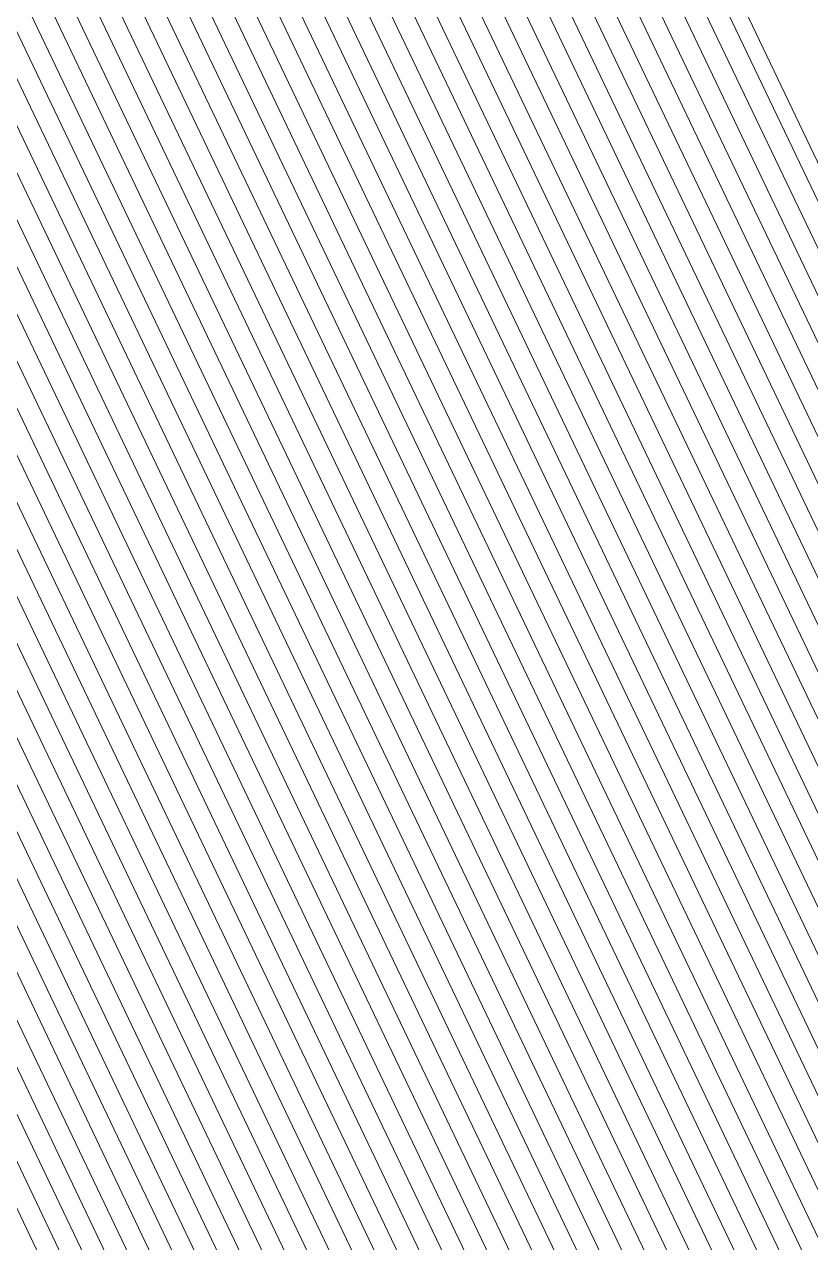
# Model space of a CAD drawing. Header units: metres. Extents: x 679304 to 680626, y 2747329 to 2750056.
# Drawn here: x 679482.047 to 679482.97, y 2747416.135 to 2747417.564 of the extents above; entities that cross this region are included whole.
import ezdxf

# ---------------------------------------------------------------- set-up
doc = ezdxf.new("R2010")
doc.units = ezdxf.units.M
doc.layers.add('02-L-projecció', color=6, linetype='Continuous', lineweight=5)
doc.layers.add('3-TR terra compactada', color=45, linetype='Continuous', lineweight=0)

# ---------------------------------------------------------------- blocks, each defined once
blk = doc.blocks.new('WTF Without Channel')
at = {"layer": '3-TR terra compactada'}
h = blk.add_hatch(dxfattribs=at)
h.set_pattern_fill('LINE', color=256, scale=0.0075, style=0)
h.set_pattern_definition([(3.2e-15, (-0.0845599917398725, -1.595055404119194), (0, 0.0238125), [])])
h.paths.add_polyline_path([(-5.5362639912e-06, 0.8741881636903938), (-5.5362373756e-06, -0.7499505232405764), (7.645201560558568, -0.7499505230225632), (7.644030673154993, 0.7866132804195951), (4.536513713151984, 0.8108087480970578), (4.458066120157297, 1.011425611906631), (4.110179208653628, 1.01413429750308), (4.110179208653628, 0.464878128050252), (2.490238671648917, 0.464878128050252), (2.376964243046694, 0.8574036178634836)])
at = {"layer": '02-L-projecció'}
blk.add_lwpolyline([(-5.5362639912e-06, 0.8741881636903938), (-5.5362373756e-06, -0.7499505232405764), (7.645201560558568, -0.7499505230225632), (7.644030673154993, 0.7866132804195951), (4.536513713151984, 0.8108087480970578), (4.458066120157297, 1.011425611906631), (4.110179208653628, 1.01413429750308), (4.110179208653628, 0.464878128050252), (2.490238671648917, 0.464878128050252), (2.376964243046694, 0.8574036178634836)], close=True, dxfattribs=at)

msp = doc.modelspace()

# ---------------------------------------------------------------- block references
at = {"rotation": 115.5575828866667}
msp.add_blockref('WTF Without Channel', (679483.0746399838, 2747415.46115167), dxfattribs=at)

doc.saveas('drawing.dxf')
